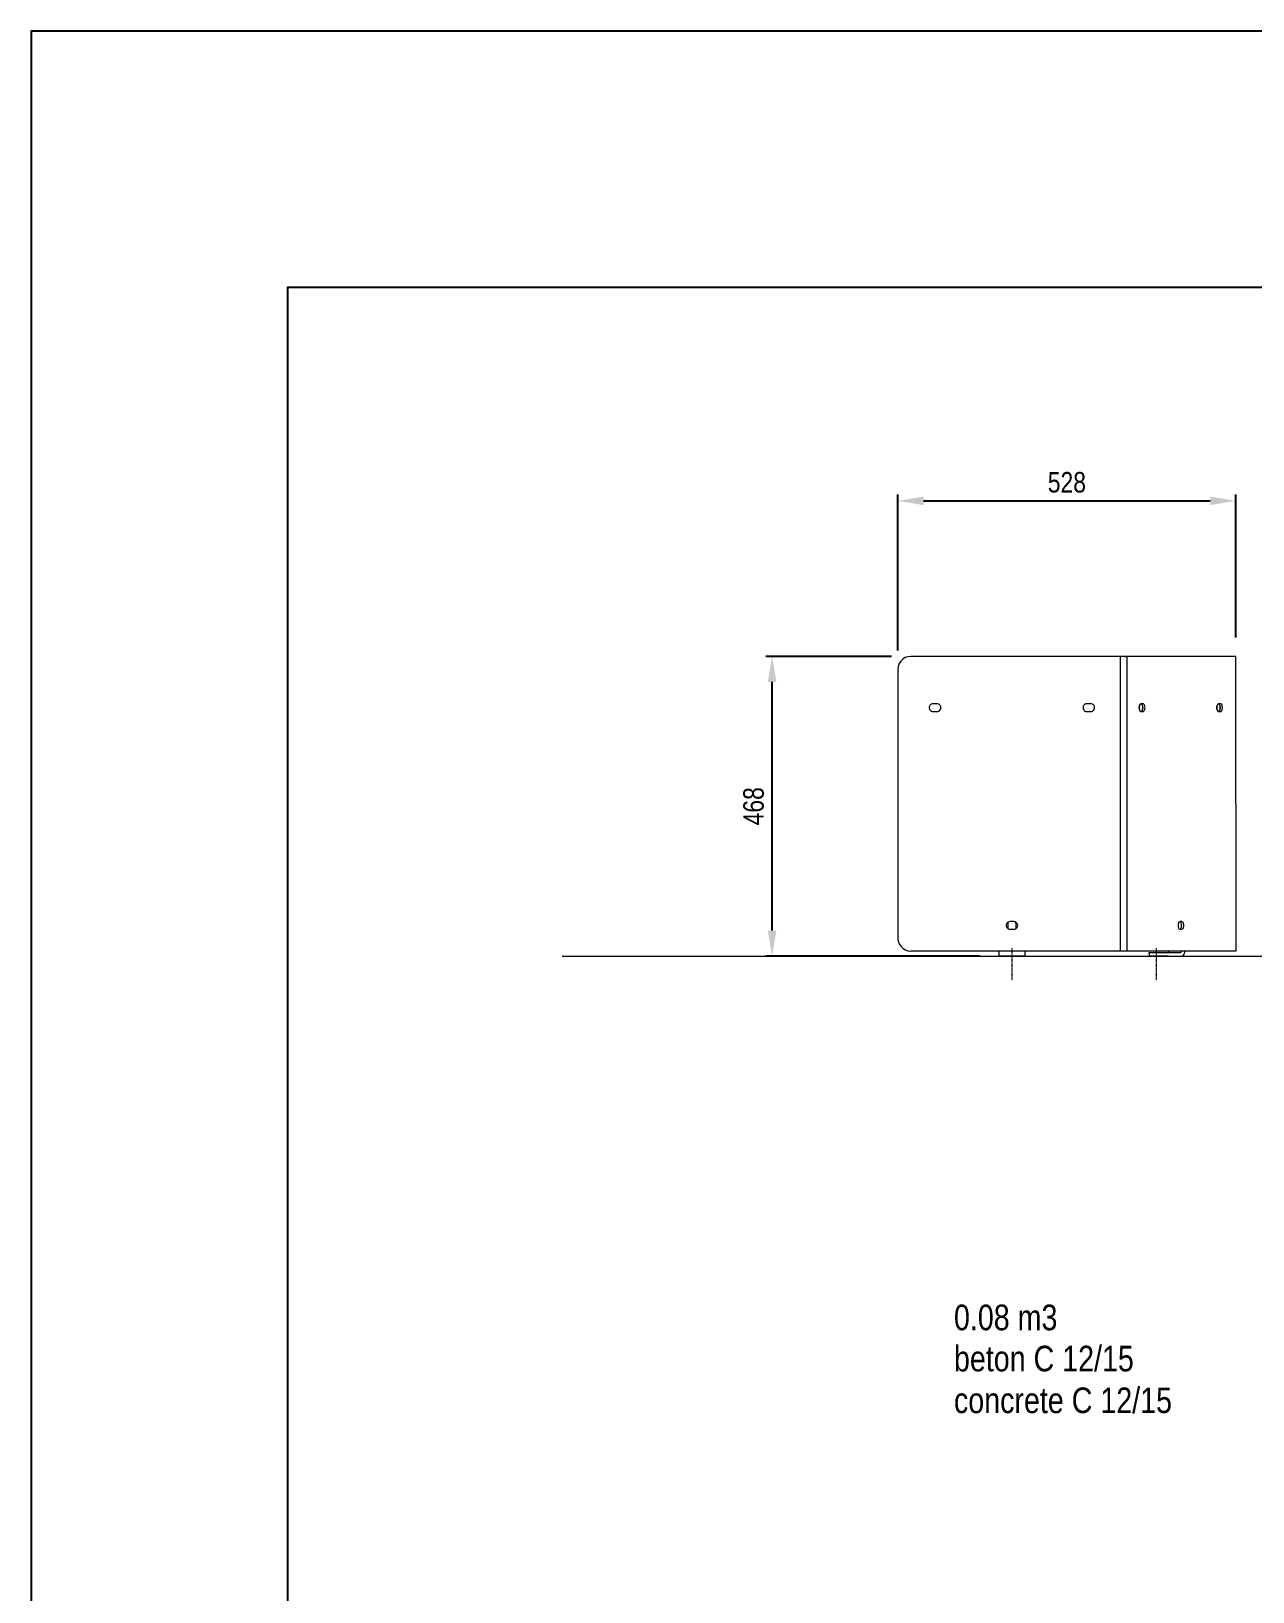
# Model space of a CAD drawing. Header units: millimetres. Extents: x 25115 to 31055, y 5999 to 10199.
# Drawn here: x 25115 to 27022, y 7763 to 10199 of the extents above; entities that cross this region are included whole.
import ezdxf

# ---------------------------------------------------------------- set-up
doc = ezdxf.new("R2010")
doc.units = ezdxf.units.MM
doc.header["$LTSCALE"] = 0.3
doc.linetypes.add('ACAD_ISO10W100', pattern=[18.5, 12, -3, 0.5, -3])
doc.linetypes.add('INCONTINUOUS', pattern=[200000.001, 200000, -0.001])
for name, color, linetype, lineweight in [('KOTY', 3, 'INCONTINUOUS', 9), ('OBRYSOVA', 7, 'Continuous', 9), ('OSY', 7, 'ACAD_ISO10W100', 15), ('Visible', 7, 'Continuous', 18)]:
    doc.layers.add(name, color=color, linetype=linetype, lineweight=lineweight)
doc.layers.add('Nekreslit', color=6, linetype='Continuous', plot=False)
doc.styles.add('SEACAD_Arial', font='arial.ttf', dxfattribs={"width": 0.8})
doc.dimstyles.new('ISO-25', dxfattribs={"dimtxt": 1.6, "dimasz": 2, "dimexe": 0.5, "dimexo": 1.5, "dimtad": 1, "dimdec": 0, "dimtxsty": 'SEACAD_Arial', "dimcen": 2, "dimadec": 0, "dimazin": 0, "dimtfac": 1, "dimtdec": 0, "dimtmove": 0, "dimatfit": 3, "dimfxl": 1, "dimarcsym": 0})

# ---------------------------------------------------------------- blocks, each defined once
blk = doc.blocks.new('*D438')
at = {"layer": 'Defpoints', "color": 0}
for p in [(26271.9, 9222.9), (26488.3, 9222.9), (26626.3, 8754.9)]:
    blk.add_point(p, dxfattribs=at)
at = {"layer": 'KOTY', "color": 0, "lineweight": -2}
for p, q in [((26458.3, 9222.9), (26261.9, 9222.9)), ((26271.9, 8794.9), (26271.9, 9182.9)), ((26596.3, 8754.9), (26261.9, 8754.9))]:
    blk.add_line(p, q, dxfattribs=at)
at = {"layer": 'KOTY', "color": 0}
for points in [[(26278.6, 9182.9), (26265.2, 9182.9), (26271.9, 9222.9)], [(26265.2, 8794.9), (26278.6, 8794.9), (26271.9, 8754.9)]]:
    blk.add_solid(points, dxfattribs=at)
at = {"layer": 'KOTY', "color": 0, "insert": (26243.1, 8988.9), "char_height": 32, "attachment_point": 5, "rotation": 90, "style": 'SEACAD_Arial'}
blk.add_mtext('468', dxfattribs=at)
blk = doc.blocks.new('*D437')
at = {"layer": 'Defpoints', "color": 0}
for p in [(26995.9, 9465.6), (26995.9, 9222.4), (26468.3, 9202)]:
    blk.add_point(p, dxfattribs=at)
at = {"layer": 'KOTY', "color": 0, "lineweight": -2}
for p, q in [((26468.3, 9232), (26468.3, 9475.6)), ((26995.9, 9252.4), (26995.9, 9475.6)), ((26508.3, 9465.6), (26955.9, 9465.6))]:
    blk.add_line(p, q, dxfattribs=at)
at = {"layer": 'KOTY', "color": 0}
for points in [[(26508.3, 9472.3), (26508.3, 9458.9), (26468.3, 9465.6)], [(26955.9, 9458.9), (26955.9, 9472.3), (26995.9, 9465.6)]]:
    blk.add_solid(points, dxfattribs=at)
at = {"layer": 'KOTY', "color": 0, "insert": (26732.1, 9494.4), "char_height": 32, "attachment_point": 5, "style": 'SEACAD_Arial'}
blk.add_mtext('528', dxfattribs=at)

msp = doc.modelspace()

# ---------------------------------------------------------------- linework, layer by layer
at = {"layer": 'Nekreslit'}
for points in [[(25115.2, 5998.6), (31055.2, 5998.6), (31055.2, 10198.6), (25115.2, 10198.6)], [(25515.2, 6198.6), (29555.2, 6198.6), (29555.2, 9798.6), (25515.2, 9798.6)]]:
    msp.add_lwpolyline(points, close=True, dxfattribs=at)
at = {"layer": 'OBRYSOVA'}
msp.add_line((25943.9, 8754.9), (28211.8, 8754.9), dxfattribs=at)
at = {"layer": 'OSY', "ltscale": 0.5}
for p, q in [((26646.3, 8767.6), (26646.3, 8717.6)), ((26871.3, 8767.6), (26871.3, 8717.6))]:
    msp.add_line(p, q, dxfattribs=at)
at = {"layer": 'Visible', "color": 0}
for p, q in [((26468.8, 9207.3), (26468.3, 9202.9)), ((26470.2, 9211.6), (26468.8, 9207.3)), ((26472.6, 9215.3), (26470.2, 9211.6)), ((26475.8, 9218.5), (26472.6, 9215.3)), ((26479.6, 9220.9), (26475.8, 9218.5)), ((26483.8, 9222.4), (26479.6, 9220.9)), ((26488.3, 9222.9), (26483.8, 9222.4)), ((26815.3, 9222.9), (26488.3, 9222.9)), ((26817.8, 9222.9), (26815.3, 9222.9)), ((26815.3, 9222.9), (26815.3, 8762.9)), ((26820.2, 9222.9), (26817.8, 9222.9)), ((26822.4, 9222.9), (26820.2, 9222.9)), ((26824.3, 9222.9), (26822.4, 9222.9)), ((26822.4, 9222.9), (26825.7, 9222.9)), ((26825.7, 9222.9), (26824.3, 9222.9)), ((26994.3, 9222.9), (26825.7, 9222.9)), ((26825.7, 9222.9), (26825.7, 8762.9)), ((26995.3, 9222.9), (26994.3, 9222.9)), ((26995.9, 9222.9), (26995.3, 9222.9)), ((26995.9, 9222.9), (26995.9, 9222.9)), ((26995.9, 8992.9), (26995.9, 9222.9)), ((26468.3, 9202.9), (26468.3, 8782.9)), ((26517.7, 9145), (26517.3, 9143.6)), ((26517.3, 9143.6), (26517.3, 9142.2)), ((26517.3, 9142.2), (26517.7, 9140.8)), ((26518.3, 9146.3), (26517.7, 9145)), ((26517.7, 9140.8), (26518.3, 9139.5)), ((26519.3, 9147.4), (26518.3, 9146.3)), ((26518.3, 9139.5), (26519.3, 9138.4)), ((26520.5, 9148.2), (26519.3, 9147.4)), ((26519.3, 9138.4), (26520.5, 9137.6)), ((26521.8, 9148.7), (26520.5, 9148.2)), ((26520.5, 9137.6), (26521.8, 9137)), ((26523.3, 9148.9), (26521.8, 9148.7)), ((26521.8, 9137), (26523.3, 9136.9)), ((26529.3, 9148.9), (26523.3, 9148.9)), ((26523.3, 9136.9), (26529.3, 9136.9)), ((26530.6, 9148.7), (26529.3, 9148.9)), ((26529.3, 9136.9), (26530.6, 9137)), ((26531.9, 9148.3), (26530.6, 9148.7)), ((26530.6, 9137), (26531.9, 9137.5)), ((26533, 9147.6), (26531.9, 9148.3)), ((26531.9, 9137.5), (26533, 9138.2)), ((26534, 9146.6), (26533, 9147.6)), ((26533, 9138.2), (26534, 9139.1)), ((26534.7, 9145.5), (26534, 9146.6)), ((26534, 9139.1), (26534.7, 9140.3)), ((26535.1, 9144.2), (26534.7, 9145.5)), ((26534.7, 9140.3), (26535.1, 9141.5)), ((26535.3, 9142.9), (26535.1, 9144.2)), ((26535.1, 9141.5), (26535.3, 9142.9)), ((26757.7, 9145), (26757.3, 9143.6)), ((26757.3, 9143.6), (26757.3, 9142.2)), ((26757.3, 9142.2), (26757.7, 9140.8)), ((26758.3, 9146.3), (26757.7, 9145)), ((26757.7, 9140.8), (26758.3, 9139.5)), ((26759.3, 9147.4), (26758.3, 9146.3)), ((26758.3, 9139.5), (26759.3, 9138.4)), ((26760.5, 9148.2), (26759.3, 9147.4)), ((26759.3, 9138.4), (26760.5, 9137.6)), ((26761.8, 9148.7), (26760.5, 9148.2)), ((26760.5, 9137.6), (26761.8, 9137)), ((26763.3, 9148.9), (26761.8, 9148.7)), ((26761.8, 9137), (26763.3, 9136.9)), ((26769.3, 9148.9), (26763.3, 9148.9)), ((26763.3, 9136.9), (26769.3, 9136.9)), ((26770.6, 9148.7), (26769.3, 9148.9)), ((26769.3, 9136.9), (26770.6, 9137)), ((26771.9, 9148.3), (26770.6, 9148.7)), ((26770.6, 9137), (26771.9, 9137.5)), ((26773, 9147.6), (26771.9, 9148.3)), ((26771.9, 9137.5), (26773, 9138.2)), ((26774, 9146.6), (26773, 9147.6)), ((26773, 9138.2), (26774, 9139.1)), ((26774.7, 9145.5), (26774, 9146.6)), ((26774, 9139.1), (26774.7, 9140.3)), ((26775.1, 9144.2), (26774.7, 9145.5)), ((26774.7, 9140.3), (26775.1, 9141.5)), ((26775.3, 9142.9), (26775.1, 9144.2)), ((26775.1, 9141.5), (26775.3, 9142.9)), ((26845.2, 9145), (26845.1, 9143.6)), ((26845.1, 9143.3), (26845.1, 9143.9)), ((26845.1, 9143.6), (26845.1, 9142.2)), ((26845.1, 9141.9), (26845.1, 9142.5)), ((26845.1, 9142.2), (26845.2, 9140.8)), ((26845.6, 9146.3), (26845.2, 9145)), ((26845.2, 9144.6), (26845.3, 9145.2)), ((26845.3, 9140.5), (26845.2, 9141.1)), ((26845.2, 9140.8), (26845.6, 9139.5)), ((26845.5, 9145.9), (26845.6, 9146.4)), ((26845.6, 9139.3), (26845.5, 9139.8)), ((26846.1, 9147.4), (26845.6, 9146.3)), ((26845.6, 9139.5), (26846.1, 9138.4)), ((26845.9, 9147), (26846.1, 9147.5)), ((26846.1, 9138.3), (26845.9, 9138.7)), ((26846.6, 9148.2), (26846.1, 9147.4)), ((26846.1, 9138.4), (26846.6, 9137.6)), ((26846.4, 9147.9), (26846.7, 9148.2)), ((26846.7, 9137.5), (26846.4, 9137.8)), ((26847.3, 9148.7), (26846.6, 9148.2)), ((26846.6, 9137.6), (26847.3, 9137)), ((26847.4, 9137), (26846.7, 9137.5)), ((26847.1, 9148.6), (26847.4, 9148.7)), ((26848, 9148.9), (26847.3, 9148.7)), ((26847.3, 9137), (26848, 9136.9)), ((26847.6, 9136.9), (26848.2, 9137)), ((26848.3, 9137), (26847.6, 9136.9)), ((26847.8, 9148.8), (26848.3, 9148.7)), ((26848.2, 9148.7), (26847.8, 9148.8)), ((26851, 9148.9), (26848, 9148.9)), ((26848, 9136.9), (26851, 9136.9)), ((26848.9, 9148.3), (26848.2, 9148.7)), ((26848.2, 9137), (26848.9, 9137.5)), ((26848.3, 9148.7), (26848.9, 9148.2)), ((26848.9, 9137.5), (26848.3, 9137)), ((26849.4, 9147.6), (26848.9, 9148.3)), ((26848.9, 9137.5), (26849.4, 9138.2)), ((26849.1, 9147.9), (26849.5, 9147.5)), ((26849.5, 9138.3), (26849.1, 9137.8)), ((26849.9, 9146.6), (26849.4, 9147.6)), ((26849.4, 9138.2), (26849.9, 9139.1)), ((26849.7, 9147), (26850, 9146.4)), ((26850, 9139.3), (26849.7, 9138.7)), ((26850.3, 9145.5), (26849.9, 9146.6)), ((26849.9, 9139.1), (26850.3, 9140.3)), ((26850.1, 9145.9), (26850.3, 9145.2)), ((26850.3, 9140.5), (26850.1, 9139.8)), ((26850.5, 9144.2), (26850.3, 9145.5)), ((26850.3, 9140.3), (26850.5, 9141.5)), ((26850.4, 9144.6), (26850.5, 9143.9)), ((26850.5, 9141.9), (26850.4, 9141.1)), ((26850.6, 9142.9), (26850.5, 9144.2)), ((26850.5, 9141.5), (26850.6, 9142.9)), ((26850.6, 9143.3), (26850.6, 9142.5)), ((26851.7, 9148.7), (26851, 9148.9)), ((26851, 9136.9), (26851.7, 9137)), ((26852.3, 9148.3), (26851.7, 9148.7)), ((26851.7, 9137), (26852.3, 9137.5)), ((26852.9, 9147.6), (26852.3, 9148.3)), ((26852.3, 9137.5), (26852.9, 9138.2)), ((26853.4, 9146.6), (26852.9, 9147.6)), ((26852.9, 9138.2), (26853.4, 9139.1)), ((26853.8, 9145.5), (26853.4, 9146.6)), ((26853.4, 9139.1), (26853.8, 9140.3)), ((26854, 9144.2), (26853.8, 9145.5)), ((26853.8, 9140.3), (26854, 9141.5)), ((26854.1, 9142.9), (26854, 9144.2)), ((26854, 9141.5), (26854.1, 9142.9)), ((26966.2, 9145), (26966, 9143.6)), ((26966, 9143.3), (26966.1, 9143.9)), ((26966, 9143.6), (26966, 9142.2)), ((26966.1, 9141.9), (26966, 9142.5)), ((26966, 9142.2), (26966.2, 9140.8)), ((26966.6, 9146.3), (26966.2, 9145)), ((26966.2, 9144.6), (26966.3, 9145.2)), ((26966.3, 9140.5), (26966.2, 9141.1)), ((26966.2, 9140.8), (26966.6, 9139.5)), ((26966.4, 9145.9), (26966.6, 9146.4)), ((26966.6, 9139.3), (26966.4, 9139.8)), ((26967, 9147.4), (26966.6, 9146.3)), ((26966.6, 9139.5), (26967, 9138.4)), ((26966.9, 9147), (26967.1, 9147.5)), ((26967.1, 9138.3), (26966.9, 9138.7)), ((26967.6, 9148.2), (26967, 9147.4)), ((26967, 9138.4), (26967.6, 9137.6)), ((26967.4, 9147.9), (26967.7, 9148.2)), ((26967.7, 9137.6), (26967.4, 9137.8)), ((26968.3, 9148.7), (26967.6, 9148.2)), ((26967.6, 9137.6), (26968.3, 9137)), ((26968.3, 9137), (26967.7, 9137.5)), ((26968.1, 9148.6), (26968.3, 9148.7)), ((26969, 9148.9), (26968.3, 9148.7)), ((26968.3, 9137), (26969, 9136.9)), ((26968.6, 9136.9), (26969.2, 9137)), ((26969.3, 9137), (26968.6, 9136.9)), ((26968.8, 9148.8), (26969.3, 9148.7)), ((26969.2, 9148.7), (26968.8, 9148.8)), ((26972, 9148.9), (26969, 9148.9)), ((26969, 9136.9), (26972, 9136.9)), ((26969.9, 9148.3), (26969.2, 9148.7)), ((26969.2, 9137), (26969.9, 9137.5)), ((26969.3, 9148.7), (26969.9, 9148.2)), ((26969.9, 9137.5), (26969.3, 9137)), ((26970.4, 9147.6), (26969.9, 9148.3)), ((26969.9, 9137.5), (26970.4, 9138.2)), ((26970.1, 9147.9), (26970.5, 9147.5)), ((26970.5, 9138.3), (26970.1, 9137.8)), ((26970.9, 9146.6), (26970.4, 9147.6)), ((26970.4, 9138.2), (26970.9, 9139.1)), ((26970.7, 9147), (26971, 9146.4)), ((26971, 9139.3), (26970.7, 9138.7)), ((26971.3, 9145.5), (26970.9, 9146.6)), ((26970.9, 9139.1), (26971.3, 9140.3)), ((26971.1, 9145.9), (26971.3, 9145.2)), ((26971.3, 9140.5), (26971.1, 9139.8)), ((26971.5, 9144.2), (26971.3, 9145.5)), ((26971.3, 9140.3), (26971.5, 9141.5)), ((26971.4, 9144.6), (26971.5, 9143.9)), ((26971.5, 9141.9), (26971.4, 9141.1)), ((26971.5, 9142.9), (26971.5, 9144.2)), ((26971.5, 9143.3), (26971.5, 9142.5)), ((26971.5, 9141.5), (26971.5, 9142.9)), ((26972.7, 9148.7), (26972, 9148.9)), ((26972, 9136.9), (26972.7, 9137)), ((26973.3, 9148.3), (26972.7, 9148.7)), ((26972.7, 9137), (26973.3, 9137.5)), ((26973.9, 9147.6), (26973.3, 9148.3)), ((26973.3, 9137.5), (26973.9, 9138.2)), ((26974.4, 9146.6), (26973.9, 9147.6)), ((26973.9, 9138.2), (26974.4, 9139.1)), ((26974.7, 9145.5), (26974.4, 9146.6)), ((26974.4, 9139.1), (26974.7, 9140.3)), ((26974.9, 9144.2), (26974.7, 9145.5)), ((26974.7, 9140.3), (26974.9, 9141.5)), ((26975, 9142.9), (26974.9, 9144.2)), ((26974.9, 9141.5), (26975, 9142.9)), ((26995.9, 8992.9), (26995.9, 8762.9)), ((26637.7, 8805), (26637.3, 8803.6)), ((26637.3, 8803.6), (26637.3, 8802.1)), ((26637.3, 8802.1), (26637.7, 8800.7)), ((26638.3, 8806.3), (26637.7, 8805)), ((26637.7, 8800.7), (26638.3, 8799.5)), ((26639.3, 8807.4), (26638.3, 8806.3)), ((26638.3, 8799.5), (26639.3, 8798.4)), ((26640.5, 8808.2), (26639.3, 8807.4)), ((26639.3, 8798.4), (26640.5, 8797.6)), ((26640.3, 8805.9), (26640.5, 8807.3)), ((26640.3, 8799.9), (26640.3, 8805.9)), ((26640.4, 8798.5), (26640.3, 8799.9)), ((26640.8, 8797.4), (26640.4, 8798.5)), ((26641.8, 8808.7), (26640.5, 8808.2)), ((26640.5, 8807.3), (26640.8, 8808.3)), ((26640.5, 8797.6), (26641.8, 8797.1)), ((26643.3, 8808.9), (26641.8, 8808.7)), ((26641.8, 8797.1), (26643.3, 8796.9)), ((26649.3, 8808.9), (26643.3, 8808.9)), ((26643.3, 8796.9), (26649.3, 8796.9)), ((26650.6, 8808.7), (26649.3, 8808.9)), ((26649.3, 8796.9), (26650.6, 8797)), ((26651.9, 8808.3), (26650.6, 8808.7)), ((26650.6, 8797), (26651.9, 8797.5)), ((26651.7, 8808.4), (26652.1, 8807.3)), ((26653, 8807.6), (26651.9, 8808.3)), ((26651.9, 8797.5), (26653, 8798.2)), ((26652.3, 8799.9), (26652, 8797.5)), ((26652.1, 8807.3), (26652.3, 8805.9)), ((26652.1, 8798.5), (26652.1, 8798.4)), ((26652.3, 8805.9), (26652.3, 8799.9)), ((26654, 8806.6), (26653, 8807.6)), ((26653, 8798.2), (26654, 8799.1)), ((26654.7, 8805.5), (26654, 8806.6)), ((26654, 8799.1), (26654.7, 8800.3)), ((26655.1, 8804.2), (26654.7, 8805.5)), ((26654.7, 8800.3), (26655.1, 8801.5)), ((26655.3, 8802.9), (26655.1, 8804.2)), ((26655.1, 8801.5), (26655.3, 8802.9)), ((26905.7, 8805), (26905.6, 8803.6)), ((26905.6, 8803.6), (26905.6, 8802.1)), ((26905.6, 8802.1), (26905.7, 8800.7)), ((26906.1, 8806.3), (26905.7, 8805)), ((26905.7, 8800.7), (26906.1, 8799.5)), ((26906.5, 8807.4), (26906.1, 8806.3)), ((26906.1, 8799.5), (26906.5, 8798.4)), ((26907.1, 8808.2), (26906.5, 8807.4)), ((26906.5, 8798.4), (26907.1, 8797.6)), ((26907.8, 8808.7), (26907.1, 8808.2)), ((26907.1, 8797.6), (26907.8, 8797.1)), ((26908.5, 8808.9), (26907.8, 8808.7)), ((26907.8, 8797.1), (26908.5, 8796.9)), ((26908.7, 8808.7), (26908.3, 8808.8)), ((26911.5, 8808.9), (26908.5, 8808.9)), ((26908.5, 8796.9), (26911.5, 8796.9)), ((26909.4, 8808.3), (26908.7, 8808.7)), ((26908.7, 8797), (26909.4, 8797.5)), ((26909.9, 8807.6), (26909.4, 8808.3)), ((26909.4, 8797.5), (26909.9, 8798.2)), ((26910.4, 8806.6), (26909.9, 8807.6)), ((26909.9, 8798.2), (26910.4, 8799.1)), ((26910.8, 8805.5), (26910.4, 8806.6)), ((26910.4, 8799.1), (26910.8, 8800.3)), ((26911, 8804.2), (26910.8, 8805.5)), ((26910.8, 8800.3), (26911, 8801.5)), ((26911.1, 8802.9), (26911, 8804.2)), ((26911, 8801.5), (26911.1, 8802.9)), ((26912.2, 8808.7), (26911.5, 8808.9)), ((26911.5, 8796.9), (26912.2, 8797)), ((26912.8, 8808.3), (26912.2, 8808.7)), ((26912.2, 8797), (26912.8, 8797.5)), ((26913.4, 8807.6), (26912.8, 8808.3)), ((26912.8, 8797.5), (26913.4, 8798.2)), ((26913.9, 8806.6), (26913.4, 8807.6)), ((26913.4, 8798.2), (26913.9, 8799.1)), ((26914.2, 8805.5), (26913.9, 8806.6)), ((26913.9, 8799.1), (26914.2, 8800.3)), ((26914.5, 8804.2), (26914.2, 8805.5)), ((26914.2, 8800.3), (26914.5, 8801.5)), ((26914.5, 8802.9), (26914.5, 8804.2)), ((26914.5, 8801.5), (26914.5, 8802.9)), ((26468.3, 8782.9), (26468.8, 8778.4)), ((26468.8, 8778.4), (26470.2, 8774.2)), ((26470.2, 8774.2), (26472.6, 8770.4)), ((26472.6, 8770.4), (26475.8, 8767.2)), ((26475.8, 8767.2), (26479.6, 8764.9)), ((26479.6, 8764.9), (26483.8, 8763.4)), ((26483.8, 8763.4), (26488.3, 8762.9)), ((26815.3, 8762.9), (26488.3, 8762.9)), ((26626.3, 8761.1), (26626.3, 8762.9)), ((26626.3, 8759.4), (26626.3, 8761.1)), ((26626.3, 8757.9), (26626.3, 8759.4)), ((26626.3, 8756.6), (26626.3, 8757.9)), ((26626.3, 8755.7), (26626.3, 8756.6)), ((26626.3, 8755.1), (26626.3, 8755.7)), ((26626.3, 8754.9), (26626.3, 8755.1)), ((26666.3, 8754.9), (26626.3, 8754.9)), ((26666.3, 8762.9), (26666.3, 8761.1)), ((26666.3, 8761.1), (26666.3, 8759.4)), ((26666.3, 8759.4), (26666.3, 8757.9)), ((26666.3, 8757.9), (26666.3, 8756.6)), ((26666.3, 8756.6), (26666.3, 8755.7)), ((26666.3, 8755.7), (26666.3, 8755.1)), ((26666.3, 8755.1), (26666.3, 8754.9)), ((26817.8, 8762.9), (26815.3, 8762.9)), ((26820.2, 8762.9), (26817.8, 8762.9)), ((26822.4, 8762.9), (26820.2, 8762.9)), ((26824.3, 8762.9), (26822.4, 8762.9)), ((26825.7, 8762.9), (26824.3, 8762.9)), ((26994.3, 8762.9), (26825.7, 8762.9)), ((26860.6, 8760.9), (26861.5, 8760.9)), ((26860.6, 8760.9), (26860.6, 8760.9)), ((26860.6, 8758.9), (26860.6, 8760.9)), ((26860.6, 8758.9), (26860.6, 8754.9)), ((26860.6, 8754.9), (26860.6, 8754.9)), ((26861.5, 8754.9), (26860.6, 8754.9)), ((26861.5, 8760.9), (26863.3, 8760.9)), ((26863.3, 8754.9), (26861.5, 8754.9)), ((26863.3, 8760.9), (26865.9, 8760.9)), ((26865.9, 8754.9), (26863.3, 8754.9)), ((26865.9, 8760.9), (26869.3, 8760.9)), ((26869.3, 8754.9), (26865.9, 8754.9)), ((26869.3, 8760.9), (26873.3, 8760.9)), ((26873.3, 8754.9), (26869.3, 8754.9)), ((26873.3, 8760.9), (26877.6, 8760.9)), ((26877.6, 8754.9), (26873.3, 8754.9)), ((26877.6, 8760.9), (26882.1, 8760.9)), ((26882.1, 8754.9), (26877.6, 8754.9)), ((26882.1, 8760.9), (26886.5, 8760.9)), ((26886.5, 8754.9), (26882.1, 8754.9)), ((26886.5, 8760.9), (26890.6, 8760.9)), ((26890.6, 8754.9), (26886.5, 8754.9)), ((26890, 8760.9), (26889.6, 8760.9)), ((26890.4, 8761.1), (26890, 8760.9)), ((26890.7, 8761.3), (26890.4, 8761.1)), ((26890.6, 8760.9), (26909.6, 8760.9)), ((26890.6, 8754.9), (26909.6, 8754.9)), ((26891, 8761.6), (26890.7, 8761.3)), ((26891.2, 8762), (26891, 8761.6)), ((26891.3, 8762.4), (26891.2, 8762)), ((26891.4, 8762.9), (26891.3, 8762.4)), ((26909.6, 8760.9), (26910, 8760.9)), ((26909.6, 8754.9), (26911.2, 8755.1)), ((26910, 8760.9), (26910.4, 8761.1)), ((26910.4, 8761.1), (26910.7, 8761.3)), ((26910.7, 8761.3), (26911, 8761.6)), ((26911, 8761.6), (26911.2, 8762)), ((26911.2, 8762), (26911.3, 8762.4)), ((26911.2, 8755.1), (26912.6, 8755.7)), ((26911.3, 8762.4), (26911.4, 8762.9)), ((26912.6, 8755.7), (26914, 8756.6)), ((26914, 8756.6), (26915, 8757.9)), ((26915, 8757.9), (26915.9, 8759.4)), ((26915.9, 8759.4), (26916.4, 8761.1)), ((26916.4, 8761.1), (26916.6, 8762.9)), ((26991.9, 8763.8), (26991.9, 8762.9)), ((26995.3, 8762.9), (26994.3, 8762.9)), ((26995.9, 8762.9), (26995.3, 8762.9)), ((26995.9, 8762.9), (26995.9, 8762.9))]:
    msp.add_line(p, q, dxfattribs=at)

# ---------------------------------------------------------------- texts
at = {"style": 'SEACAD_Arial', "width": 0.8}
for s, p in [('0.08 m3', (26555.8, 8171.1)), ('beton C 12/15', (26555.8, 8106.9)), ('concrete C 12/15', (26555.8, 8041.7))]:
    msp.add_text(s, height=40, dxfattribs=at).set_placement(p)

# ---------------------------------------------------------------- dimensions: what is measured, and where the dimension line sits
at = {"layer": 'KOTY'}
for base, p1, p2, angle, picture, middle in [((26995.9, 9465.6), (26468.3, 9202), (26995.9, 9222.4), 180, '*D437', (26732.1, 9494.4)), ((26271.9, 9222.9), (26626.3, 8754.9), (26488.3, 9222.9), 90, '*D438', (26243.1, 8988.9))]:
    dim = msp.add_linear_dim(base=base, p1=p1, p2=p2, angle=angle, dimstyle='ISO-25', override={"dimlfac": 1, "dimtxsty": 'SEACAD_Arial', "dimsah": 1, "dimtolj": 0}, dxfattribs=at)
    dim.commit()
    dim.dimension.update_dxf_attribs({"geometry": picture, "text_midpoint": middle})

doc.saveas('drawing.dxf')
